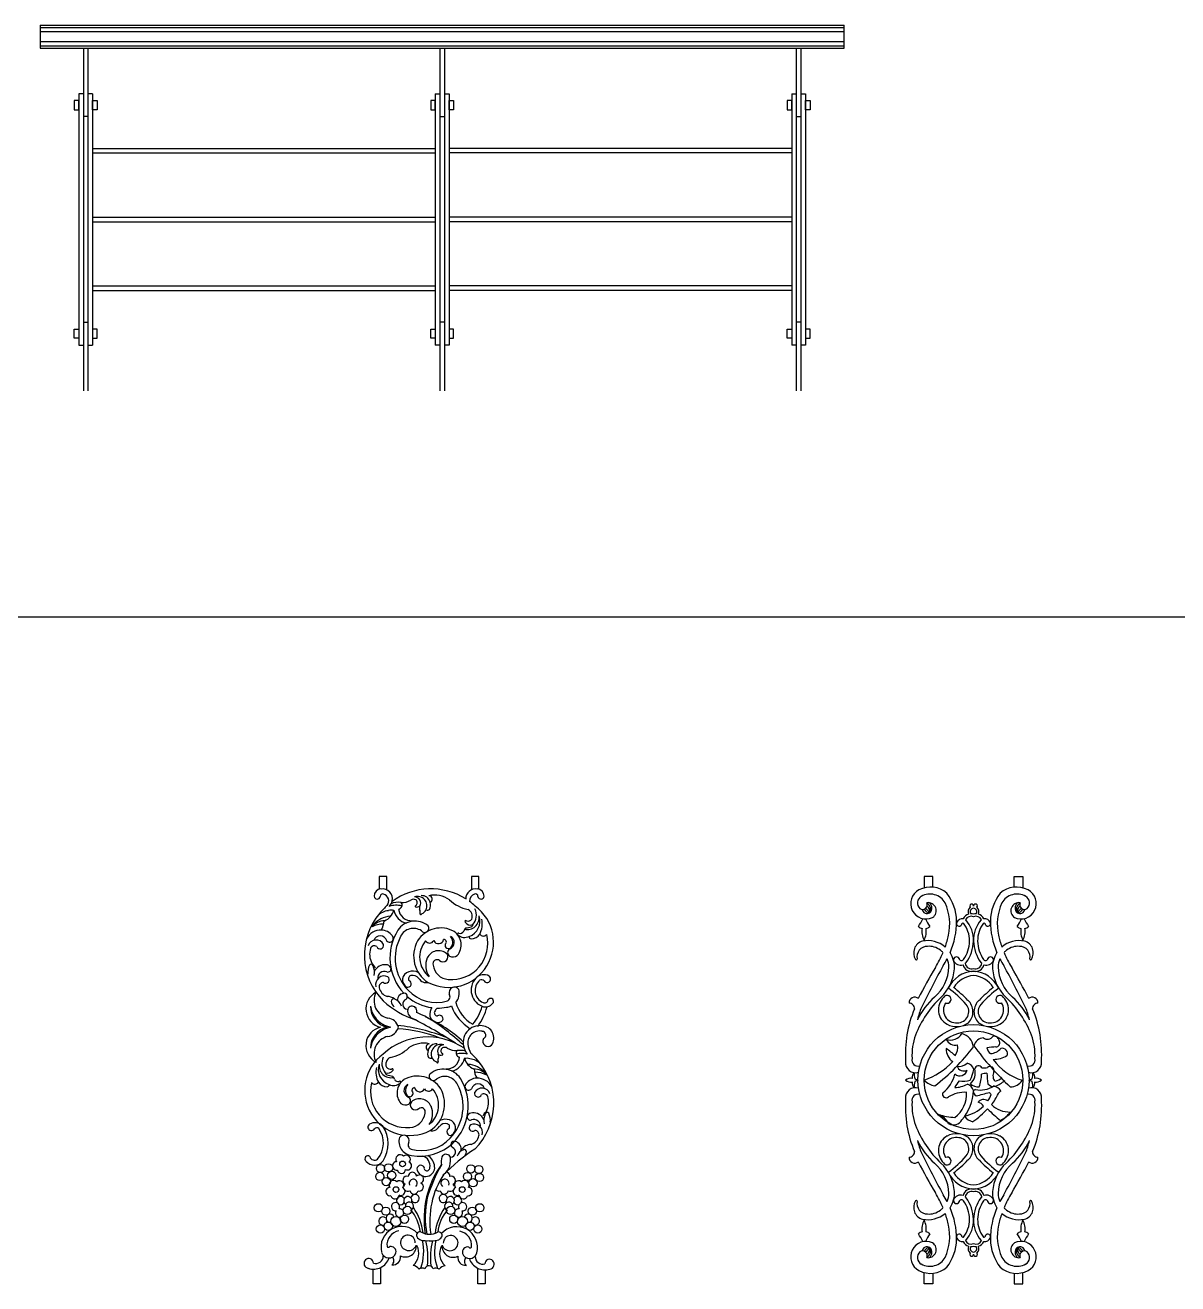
# Model space of a CAD drawing. Extents: x 12262 to 40734, y 30451 to 49613.
# Drawn here: x 24533 to 27056, y 37694 to 40448 of the extents above; entities that cross this region are included whole.
import ezdxf

# ---------------------------------------------------------------- set-up
doc = ezdxf.new("R2010")
doc.units = 0
doc.header["$LTSCALE"] = 0.85
doc.header["$MEASUREMENT"] = 0
doc.layers.get('0').update_dxf_attribs({"linetype": 'CONTINUOUS'})
doc.layers.add('www.cad-blocks.net', color=7, linetype='CONTINUOUS')

# ---------------------------------------------------------------- blocks, each defined once
blk = doc.blocks.new('A$C6C734475')
for p, q in [((27.5, 495), (18.5, 495)), ((18.5, 495), (18.5, 479.5)), ((27.5, 478.9), (27.5, 495)), ((139.7, 495), (130.7, 495)), ((130.7, 495), (130.7, 478.9)), ((139.7, 479.5), (139.7, 495)), ((11, 0), (11, 17.8)), ((20, 19.7), (20, 0)), ((138.2, 0), (138.2, 18.9)), ((147.2, 16.9), (147.2, 0)), ((20, 0), (11, 0)), ((147.2, 0), (138.2, 0))]:
    blk.add_line(p, q)
for centre, radius in [((20, 140.2), 5.01), ((29.8, 141), 5.01), ((46.8, 145.7), 3.47), ((129.8, 139.7), 5.01), ((139.5, 138.9), 5.01), ((19.2, 130.5), 5.01), ((27, 124.2), 5.01), ((33.7, 131.8), 5.01), ((125.8, 130.4), 5.01), ((132.5, 122.8), 5.01), ((140.3, 129.2), 5.01), ((38.8, 114.6), 3.47), ((119.4, 114.6), 3.47), ((17.5, 92.4), 5.01), ((26.5, 88.3), 5.01), ((52.7, 89.2), 5.01), ((105.4, 89.2), 5.01), ((131.7, 88.3), 5.01), ((140.7, 92.4), 5.01), ((38.6, 75.9), 6.12), ((49.1, 78.5), 5.01), ((109.1, 78.5), 5.01), ((119.6, 75.9), 6.12), ((19.9, 66.6), 5.01), ((29.4, 70), 5.06), ((128.8, 70), 5.06), ((138.3, 66.6), 5.01)]:
    blk.add_circle(centre, radius)
for centre, radius, start, end in [((21, 471.1), 8.85, 92.8397, 180.0605), ((22.5, 468), 12, 347.2249, 98.8676), ((81.2, 399.9), 80.1, 57.922, 126.1159), ((135.7, 468), 12, 81.1324, 181.4612), ((137.1, 471.1), 8.85, 359.9395, 87.1603), ((16, 471.3), 3.79, 183.6948, 351.2563), ((81.2, 399.9), 80.1, 131.3546, 140.7947), ((22.5, 471.1), 2.77, 62.6744, 187.9962), ((21.3, 465.2), 8.72, 323.2478, 73.4704), ((17.9, 469.7), 16.9, 319.0238, 345.0052), ((39.2, 433.2), 26.9, 75.6133, 108.5745), ((41.2, 445.9), 17.9, 77.8806, 118.6234), ((41.5, 460.3), 4.77, 277.797, 38.2905), ((45.9, 484.9), 21.5, 267.3157, 300.9991), ((60.4, 461.2), 6.2, 65.4762, 122.7057), ((64.8, 459.2), 11.7, 336.1199, 107.1511), ((61.4, 462.8), 7.51, 329.9309, 90), ((63.1, 459), 0.857, 74.6313, 261.5744), ((60, 463.2), 4.69, 314.1331, 51.5959), ((64.5, 463.4), 5.46, 253.6605, 308.5496), ((73.6, 456.4), 6.3, 154.5466, 194.0754), ((70, 461.2), 10.6, 13.7839, 93.7412), ((102.7, 415), 54.7, 243.0696, 53.7028), ((85.7, 441.2), 31.3, 54.4941, 102.6745), ((78.5, 467.5), 4.26, 295.7558, 84.4194), ((69.7, 460), 11.2, 333.8411, 19.1223), ((135.1, 499.3), 45.1, 226.3244, 258.9936), ((136.9, 465.2), 8.72, 106.5296, 183.4053), ((81.2, 399.9), 80.1, 47.699, 54.031), ((135.7, 471.1), 2.77, 352.0038, 117.3256), ((142.2, 471.3), 3.79, 188.7437, 356.3052), ((79.5, 399.5), 79.1, 139.8451, 224.7741), ((33.8, 417.2), 29.6, 93.7312, 140.2466), ((31.7, 432.8), 20.8, 95.6208, 138.506), ((16.9, 459.5), 20, 293.8134, 343.8616), ((33.4, 440.5), 13.6, 77.6406, 105.9369), ((56.9, 459), 21.4, 193.5875, 255.289), ((57.4, 456.7), 15.4, 184.2951, 275.4593), ((64.3, 452.2), 4.11, 332.4662, 40.4255), ((69, 449.8), 1.09, 153.1877, 358.7575), ((67, 458.8), 9.5, 288.5122, 333.1614), ((77.1, 458.5), 4.37, 248.2317, 307.4648), ((125.3, 445.2), 14.7, 257.5275, 7.6427), ((122.2, 446.6), 9.42, 339.0192, 63.4594), ((121.3, 440.8), 19.6, 288.9017, 18.8978), ((119.2, 447.9), 17.4, 319.2245, 26.4356), ((20.7, 409.9), 20.1, 88.8062, 151.6522), ((26.1, 417.8), 23.5, 92.7179, 137.097), ((22.7, 409.1), 28, 88.3948, 117.6991), ((4, 441.5), 20.3, 325.4804, 359.0123), ((20.4, 412.5), 17.5, 37.5226, 87.524), ((95.1, 396.2), 63.6, 148.1869, 222.5605), ((61.9, 415.9), 25, 49.9096, 146.5724), ((60.1, 414.4), 17.6, 57.0504, 153.0292), ((93.3, 399), 33.5, 60.4235, 147.5777), ((73.8, 432.2), 5.1, 215.8973, 34.7922), ((116.6, 430.8), 4.99, 252.2968, 335.1351), ((128, 427), 7.01, 128.2609, 165.7174), ((123.8, 440.3), 1.12, 37.6155, 228.3924), ((129.3, 443.2), 7.3, 210.3571, 294.6988), ((111.5, 507.4), 75.9, 279.2253, 284.3776), ((126.3, 446.5), 5.71, 253.1438, 326.0141), ((128.8, 437.2), 3.66, 294.5812, 348.5971), ((118.1, 437.3), 25.7, 331.303, 12.9101), ((14.7, 407.7), 10.2, 28.3896, 161.5434), ((19.6, 414.7), 8.24, 16.3563, 160.7726), ((31, 419.9), 4.58, 219.6039, 44.8887), ((93.7, 395.8), 55.9, 151.6696, 224.0833), ((98.7, 398.5), 38.4, 151.2702, 237.2347), ((97.8, 397.2), 30.2, 139.3867, 231.8067), ((79.7, 419.8), 5.67, 210.9284, 331.7341), ((90.5, 419.7), 6.3, 204.3528, 348.8015), ((96.9, 415.3), 3.17, 305.9003, 93.7244), ((106.4, 413.8), 44, 264.8381, 14.0487), ((101.4, 414.8), 8.26, 289.7861, 63.342), ((97.3, 415.1), 10.5, 324.308, 42.2748), ((98.3, 411.9), 19.8, 319.5193, 54.6733), ((114.7, 425), 1.2, 67.1838, 233.6089), ((122.2, 433.7), 12.7, 229.6078, 295.8037), ((130.6, 422.2), 2.94, 179.3137, 260.9298), ((129.8, 432.6), 13.3, 271.6059, 324.973), ((145, 428.1), 5.4, 215.544, 318.2567), ((31.4, 400.7), 24.6, 163.6422, 206.5282), ((12.5, 405.7), 5.19, 56.5802, 158.4494), ((19.5, 411.3), 4.32, 196.8257, 15.7818), ((90.7, 389.6), 15.3, 49.5885, 155.1846), ((95.9, 397.4), 6.13, 227.2383, 39.2481), ((102.6, 411.5), 4.08, 161.4441, 322.8281), ((106.7, 402.6), 5.07, 119.5556, 236.4227), ((108.1, 406.4), 9.07, 241.936, 305.4912), ((25.9, 378.4), 21.3, 155.2806, 185.5674), ((8.6, 385.9), 2.48, 16.5285, 145.1427), ((-1, 377.1), 16.3, 23.6933, 50.7878), ((-7.3, 378.8), 19.9, 347.7531, 23.3273), ((25.5, 373.5), 14.4, 85.8887, 154.0032), ((26.2, 380.4), 7.5, 30.3552, 87.7504), ((28.9, 382.9), 3.96, 249.8526, 19.1782), ((98.1, 386.9), 23.2, 156.7298, 215.2277), ((88.6, 389.1), 4.87, 50.2341, 201.112), ((103.9, 390), 20.1, 187.6189, 265.6916), ((24.3, 364), 10.2, 63.1965, 196.3503), ((24.6, 371.8), 7.93, 67.9819, 187.4614), ((26.2, 369.7), 4.32, 231.6326, 50.5887), ((57, 369.4), 10.2, 105.6928, 238.8466), ((53.1, 364.7), 4.32, 251.4544, 70.4105), ((57.9, 370.8), 3.89, 104.6423, 211.0253), ((59.3, 365), 15, 63.5375, 109.3353), ((59.1, 365.2), 9.62, 38.6736, 102.8884), ((75.6, 376.2), 10.2, 209.1978, 284.1614), ((151.4, 357), 21.2, 136.9787, 253.0037), ((151, 356.6), 16.1, 130.5968, 246.6256), ((145.5, 362.4), 13.3, 60.8654, 136.5861), ((142.8, 365.8), 3.87, 36.8058, 127.4765), ((149.6, 370.4), 4.32, 211.7359, 56.3653), ((25.1, 334.1), 22.8, 117.3515, 257.3831), ((33.9, 344.2), 21.8, 152.3135, 257.0929), ((23.6, 361.2), 5.19, 91.3871, 193.2563), ((32.2, 362.7), 14, 191.4348, 252.8413), ((49.9, 343.6), 9.77, 104.6282, 174.4989), ((48.5, 349.1), 4.09, 304.6424, 104.306), ((88, 389), 47.1, 222.9623, 286.5217), ((99, 348.9), 5.53, 294.6334, 32.826), ((109.9, 354), 6.59, 36.497, 198.5779), ((98.4, 353.4), 17.4, 318.4125, 15.1955), ((34, 337.5), 26.3, 180.1973, 257.143), ((38.6, 342.3), 31.2, 189.0734, 239.3872), ((99.6, 428.4), 113.9, 227.9962, 251.0221), ((27.7, 334.5), 14.9, 52.2262, 88.4452), ((36.1, 343.3), 3.04, 67.7769, 180.8363), ((43, 344.2), 9.92, 185.337, 231.3265), ((31.5, 332), 15.3, 21.6478, 67.6308), ((53.3, 340), 6.24, 113.3302, 262.6345), ((90.3, 393.5), 58.3, 229.7158, 262.2868), ((58.4, 331.4), 6.04, 30.3473, 140.8651), ((98.4, 353.4), 17.4, 276.4408, 296.9482), ((157.5, 356.7), 54.6, 200.2197, 238.6384), ((155.4, 355.1), 46, 196.8925, 239.5729), ((89.8, 351.5), 55.6, 319.6133, 345.1783), ((79, 355.7), 73, 324.1189, 344.891), ((146.4, 345.8), 4.34, 245.5501, 349.9886), ((147.6, 347.5), 11, 257.478, 330.6751), ((153.8, 343.3), 3.59, 340.7124, 151.3892), ((27.4, 308.3), 14.8, 14.1034, 83.7508), ((63.1, 331.6), 10.1, 159.4847, 246.4593), ((-187.7, -166.1), 547.3, 56.9251, 63.1962), ((50.5, 329.9), 13.8, 358.5701, 18.935), ((5.5, 194.6), 147.3, 50.2088, 66.4774), ((7.2, 171.7), 166.9, 47.2037, 66.0114), ((90, 327.9), 10.2, 161.9852, 295.139), ((91.4, 328.9), 11.3, 142.694, 168.9421), ((89.3, 329.4), 3.89, 160.9347, 267.3177), ((96.4, 326.3), 11.6, 130.0495, 157.7829), ((90.3, 393.5), 58.3, 268.6512, 279.9819), ((91.7, 322.1), 4.32, 307.7468, 126.7029), ((25, 289.6), 22.8, 102.5883, 242.6763), ((34, 286.3), 26.3, 102.857, 179.8027), ((38.6, 281.4), 31.2, 120.6128, 170.9266), ((57.7, 394), 86, 245.9815, 252.7836), ((57.7, 229.8), 86, 107.2164, 114.0185), ((27.3, 315.6), 15, 276.6582, 345.6184), ((31.6, 145.6), 164.6, 68.2489, 86.7314), ((13.5, 77.4), 238.3, 68.6806, 83.3602), ((-322.6, -227.4), 681.8, 49.4267, 51.7172), ((140.7, 293.6), 20.2, 81.5095, 200.4445), ((140.4, 292.9), 14.4, 77.3598, 186.4148), ((143.4, 302.2), 4.66, 293.5927, 89.0415), ((142.9, 298.8), 14.8, 324.1282, 86.8276), ((33.9, 279.5), 21.8, 102.9071, 207.6865), ((77, 219.9), 80.1, 55.8843, 132.301), ((72.4, 261.2), 31.3, 77.3255, 125.5059), ((79.7, 287.5), 4.26, 95.5806, 244.2442), ((88.2, 281.2), 10.6, 86.2588, 166.2161), ((93.3, 279.2), 11.7, 72.8489, 203.8801), ((156.5, 295.4), 30.7, 187.6984, 210.0521), ((150.6, 294.7), 6.24, 148.3119, 313.4368), ((55.5, 235), 54.7, 126.2972, 296.9304), ((39, 267.9), 17.4, 153.5644, 220.7755), ((23.1, 319.3), 45.1, 281.0064, 313.6756), ((88.5, 280), 11.2, 160.8777, 206.1589), ((96.8, 282.8), 7.51, 90, 210.0691), ((84.6, 276.4), 6.3, 345.9246, 25.4534), ((93.7, 283.4), 5.46, 231.4504, 286.3395), ((98.1, 283.2), 4.69, 128.4041, 225.8669), ((95.1, 279), 0.857, 278.4256, 105.3687), ((97.8, 281.2), 6.2, 57.2943, 114.5238), ((100.8, 276.7), 15.4, 264.5407, 355.7049), ((112.2, 304.9), 21.5, 239.0009, 272.6843), ((116.7, 280.3), 4.77, 141.7095, 262.203), ((119, 253.2), 26.9, 75.9676, 104.3867), ((117, 265.9), 17.9, 69.3562, 102.1194), ((138.4, 290.3), 17, 192.8502, 220.9271), ((77, 219.9), 80.1, 39.2053, 48.6454), ((40.1, 257.3), 25.7, 167.0899, 208.697), ((36.9, 260.8), 19.6, 161.1022, 251.0983), ((32.9, 265.2), 14.7, 172.3573, 282.4725), ((35.9, 266.6), 9.42, 116.5406, 200.9808), ((31.9, 266.5), 5.71, 213.9859, 286.8562), ((34.4, 260.3), 1.12, 311.6076, 142.3845), ((81, 278.5), 4.37, 232.5352, 291.7683), ((96.3, 235.9), 25, 33.4276, 130.0904), ((91.1, 278.8), 9.5, 206.8386, 251.4878), ((89.2, 269.8), 1.09, 181.2425, 26.8123), ((93.8, 272.2), 4.11, 139.5745, 207.5338), ((101.3, 279), 21.4, 284.711, 346.4125), ((124.8, 260.5), 13.6, 74.0631, 102.3594), ((141.3, 279.5), 20, 196.1384, 246.1866), ((124.4, 237.2), 29.6, 39.7534, 86.2688), ((126.5, 252.8), 20.8, 41.494, 84.3792), ((132.1, 237.8), 23.5, 42.903, 87.2821), ((154.1, 261.5), 20.3, 180.9877, 214.5196), ((78.6, 219.5), 79.1, 315.2259, 40.1549), ((13.1, 248.1), 5.4, 221.7433, 324.456), ((28.4, 252.6), 13.3, 215.027, 268.3941), ((28.9, 263.2), 7.3, 245.3012, 329.6429), ((29.4, 257.2), 3.66, 191.4029, 245.4188), ((46.7, 327.4), 75.9, 255.6224, 260.7747), ((30.2, 247), 7.01, 14.2826, 51.7391), ((41.5, 250.8), 4.99, 204.8649, 287.7032), ((59.9, 231.9), 19.8, 125.3267, 220.4807), ((43.5, 245), 1.2, 306.3911, 112.8162), ((64.9, 219), 33.5, 32.4223, 119.5765), ((84.3, 252.2), 5.1, 145.2078, 324.1027), ((98.1, 234.4), 17.6, 26.9708, 122.9496), ((63.1, 216.2), 63.6, 314.7805, 31.8131), ((137.8, 232.5), 17.5, 92.476, 142.4774), ((135.5, 229.1), 28, 62.3009, 91.6052), ((137.5, 229.9), 20.1, 28.0624, 91.1938), ((51.8, 233.8), 44, 165.9513, 275.1619), ((27.6, 242.2), 2.94, 279.0702, 0.6863), ((36, 253.7), 12.7, 244.1963, 310.3922), ((56.8, 234.8), 8.26, 116.658, 250.2139), ((60.9, 235.1), 10.5, 137.7252, 215.692), ((55.6, 231.5), 4.08, 217.1719, 18.5559), ((61.3, 235.3), 3.17, 86.2756, 234.0997), ((67.7, 239.7), 6.3, 191.1985, 335.6472), ((78.4, 239.8), 5.67, 208.2659, 329.0716), ((60.4, 217.2), 30.2, 308.1933, 40.6133), ((59.5, 218.5), 38.4, 302.7653, 28.7298), ((64.5, 215.8), 55.9, 315.9167, 28.3304), ((127.2, 239.9), 4.58, 135.1113, 320.3961), ((138.6, 234.7), 8.24, 19.2274, 163.6437), ((138.6, 231.3), 4.32, 164.2182, 343.1743), ((143.4, 227.7), 10.2, 18.4566, 151.6104), ((145.6, 225.7), 5.19, 21.5506, 123.4198), ((50, 226.4), 9.07, 234.5088, 298.064), ((51.5, 222.6), 5.07, 303.5773, 60.4444), ((62.3, 217.4), 6.13, 140.7519, 312.7617), ((67.5, 209.6), 15.3, 24.8154, 130.4115), ((60.1, 206.9), 23.2, 324.7723, 23.2702), ((126.8, 220.7), 24.6, 333.4718, 16.3578), ((54.2, 210), 20.1, 274.3084, 352.3811), ((69.6, 209.1), 4.87, 338.888, 129.7659), ((98.9, 185), 15, 70.6647, 116.4625), ((101.1, 189.4), 10.2, 301.1534, 74.3072), ((129.2, 202.9), 3.96, 160.8218, 290.1474), ((132, 200.4), 7.5, 92.2496, 149.6448), ((133.6, 191.8), 7.93, 347.5461, 112.0181), ((132.7, 193.5), 14.4, 25.9968, 94.1113), ((159.2, 197.1), 16.3, 129.2122, 156.3067), ((165.5, 198.8), 19.9, 156.6727, 192.2469), ((149.6, 205.9), 2.48, 34.8573, 163.4715), ((132.3, 198.4), 21.3, 354.4326, 24.7194), ((9, 190.5), 4.32, 123.6347, 328.2641), ((13, 182.5), 13.3, 43.4139, 119.1346), ((15.7, 185.9), 3.87, 52.5235, 143.1942), ((-7.9, 171.3), 31.4, 321.0385, 34.2234), ((-9.1, 170.2), 38.3, 327.2767, 33.9912), ((82.6, 196.2), 10.2, 255.8386, 330.8022), ((99.1, 185.2), 9.62, 77.1116, 141.3264), ((105, 184.7), 4.32, 109.5895, 288.5456), ((100.2, 190.8), 3.89, 328.9747, 75.3577), ((132, 189.7), 4.32, 129.4113, 308.3674), ((133.9, 184), 10.2, 343.6497, 116.8035), ((134.6, 181.2), 5.19, 346.7437, 88.6129), ((59.7, 173.4), 17.4, 164.8045, 263.5592), ((48.2, 174), 6.59, 341.4221, 143.503), ((59.1, 168.9), 5.53, 147.174, 245.3666), ((70.2, 209), 47.1, 253.4783, 317.0377), ((67.9, 213.5), 58.3, 260.0181, 313.3127), ((109.7, 169.1), 4.09, 75.694, 235.3576), ((108.3, 163.6), 9.77, 346.6989, 75.3718), ((130.5, 154.5), 14.9, 91.5548, 146.4255), ((125.9, 182.7), 14, 287.1587, 348.5652), ((4.6, 152), 3.51, 50.876, 230.2859), ((12.8, 156.6), 6.28, 198.074, 306.4584), ((43.9, 151.4), 5.47, 43.1731, 213.7722), ((51.3, 151.4), 5.01, 317.0916, 132.5034), ((67.8, 143.4), 12.4, 349.8615, 74.0934), ((67.9, 140.7), 18, 6.481, 57.5751), ((113.1, 148.6), 19.3, 162.5228, 191.9613), ((99.8, 151.4), 6.04, 39.1349, 149.6527), ((279.7, -53.2), 261, 123.7384, 134.7547), ((84.5, 149.8), 20.7, 307.5218, 14.9917), ((104.9, 160), 6.24, 277.3655, 66.6698), ((126, 150.1), 13.9, 112.3692, 158.3522), ((121.7, 160.5), 2.76, 359.1637, 112.2231), ((115.5, 161.3), 9.01, 308.6735, 354.663), ((12.7, 157.3), 13.1, 217.8238, 323.2464), ((39.7, 143.3), 5.09, 94.2888, 279.1764), ((45.5, 139.2), 5.01, 191.0517, 358.1533), ((52.8, 143.5), 5.01, 242.3269, 64.6934), ((69, 139.4), 4.67, 30.868, 197.3322), ((74.9, 141.5), 11, 198.7814, 6.6616), ((186.6, 79), 113.7, 143.886, 189.1309), ((76.4, 140.9), 3.53, 165.7085, 4.9258), ((265, 47.3), 196.7, 150.3346, 163.0984), ((35.9, 120.3), 5.47, 43.1731, 213.7722), ((43.3, 120.3), 5.01, 317.0916, 132.5034), ((52.1, 125.7), 5.01, 69.9674, 244.727), ((58.8, 130.6), 5.01, 2.0162, 182.0517), ((59.8, 122.2), 5.01, 309.1408, 204.7938), ((67.4, 127.3), 5.01, 287.4142, 135.1138), ((67.2, 117.8), 5.01, 252.2072, 70.3257), ((181.3, 76.8), 101.4, 146.0892, 189.3509), ((98.4, 122.2), 5.01, 335.2062, 230.8592), ((99.4, 130.6), 5.01, 357.9483, 87.2033), ((106.1, 125.7), 5.01, 295.273, 110.0326), ((114.9, 120.3), 5.01, 47.4966, 222.9084), ((122.3, 120.3), 5.47, 326.2278, 136.8269), ((31.7, 112.2), 5.09, 94.2888, 279.1764), ((37.5, 108.1), 5.01, 191.0517, 358.1533), ((44.8, 112.4), 5.01, 242.3269, 64.6934), ((53.3, 117.5), 5.01, 132.1378, 168.9483), ((53.3, 117.5), 5.01, 218.0563, 300.334), ((60.8, 114.1), 5.01, 190.7447, 347.2502), ((62, 103.7), 5.01, 222.3507, 170.3385), ((91, 117.8), 5.01, 219.9978, 287.7928), ((96.2, 103.7), 5.01, 9.6615, 317.6493), ((97.4, 114.1), 5.01, 192.7498, 349.2553), ((104.9, 117.5), 5.01, 239.666, 321.9437), ((104.9, 117.5), 5.01, 11.0517, 47.8622), ((113.4, 112.4), 5.01, 115.3066, 297.6731), ((120.7, 108.1), 5.01, 181.8467, 348.9483), ((126.5, 112.2), 5.09, 260.8236, 85.7112), ((38.3, 93.7), 5.01, 328.2459, 277.8518), ((44.5, 101.1), 5.01, 28.7266, 213.5201), ((44.5, 101.1), 5.01, 246.5957, 332.2458), ((53.3, 101.1), 5.01, 330.6974, 240.0621), ((55.2, 94.4), 5.01, 299.8458, 189.7231), ((3.4, 53.6), 68.9, 6.8341, 34.7149), ((183.3, 81), 109, 167.5842, 190.8458), ((154.8, 53.6), 68.9, 145.2851, 173.4692), ((103, 94.4), 5.01, 350.2769, 240.1542), ((104.9, 101.1), 5.01, 299.9379, 209.3026), ((113.7, 101.1), 5.01, 326.4799, 151.2734), ((113.7, 101.1), 5.01, 207.7542, 293.4043), ((119.9, 93.7), 5.01, 262.1482, 211.7541), ((22.8, 76.3), 5.01, 49.5991, 291.9723), ((31.7, 79.7), 5.03, 21.4719, 280.2734), ((43.3, 86.1), 5.01, 148.2459, 97.8518), ((12.2, 54.6), 57, 8.6053, 38.156), ((145.9, 54.6), 57, 141.844, 171.6442), ((114.9, 86.1), 5.01, 82.1482, 31.7541), ((126.5, 79.7), 5.03, 259.7266, 158.5281), ((135.4, 76.3), 5.01, 248.0277, 130.4009), ((45.9, 44.5), 25.3, 41.5687, 194.209), ((22.8, 76.3), 5.01, 340.7632, 357.5019), ((45.2, 47.1), 17.4, 99.0747, 186.1847), ((68.1, 59), 4.23, 70.1058, 202.8933), ((78.9, 78.3), 18, 238.6807, 270.5551), ((80.1, 77.7), 17.4, 266.5913, 301.273), ((90.6, 58.8), 4.23, 336.3767, 109.1642), ((112.7, 44.1), 25.3, 345.061, 137.2874), ((113.3, 46.7), 17.4, 353.0853, 80.1953), ((135.4, 76.3), 5.01, 182.4981, 199.2368), ((54.2, 50.4), 9.91, 178.326, 340.2154), ((53.3, 50.1), 9.03, 357.312, 176.0375), ((50.3, 45.8), 13.2, 242.8931, 5.6875), ((46.5, 37.4), 20, 310.9932, 26.785), ((71.3, 60.9), 7.94, 206.4923, 257.4501), ((10.5, 39.2), 62, 340.7944, 12.7191), ((77, 91.9), 39.5, 259.2711, 273.0402), ((-6, 32.3), 83.6, 353.1223, 13.9589), ((81.9, 94.6), 42.3, 266.1743, 279.7153), ((164.2, 32.3), 83.6, 166.087, 186.8777), ((147.7, 39.2), 62, 167.4358, 199.2056), ((87.4, 60.8), 7.94, 281.8199, 332.7778), ((111.9, 36.9), 20, 152.485, 228.2768), ((108.2, 45.4), 13.2, 173.5825, 296.3769), ((104.4, 50.1), 9.91, 199.0546, 0.944), ((105.3, 49.7), 9.03, 3.2325, 181.958), ((5.8, 25.3), 5.51, 358.7255, 136.968), ((11.6, 37.5), 19.7, 251.3662, 342.1119), ((14.1, 33.9), 9.21, 252.3349, 0.283), ((30.2, 40.6), 9.18, 194.8967, 340.1744), ((29.6, 46.4), 2.01, 213.5907, 326.4093), ((32.4, 38.9), 6.51, 347.9801, 100.4877), ((34.6, 32.6), 9.75, 265.651, 7.929), ((29.7, 28.1), 6.63, 308.445, 42.7232), ((123.7, 32.1), 9.75, 171.341, 273.619), ((126, 38.3), 6.51, 78.7823, 191.2899), ((128.3, 40), 9.18, 199.0956, 344.3733), ((128.6, 27.5), 6.63, 136.5468, 230.825), ((129, 45.7), 2.01, 212.8607, 325.6793), ((146.9, 36.6), 19.7, 197.1581, 287.9038), ((144.3, 33.1), 9.21, 178.987, 286.9351), ((6, 24.8), 6.05, 135.4437, 262.6307), ((58.1, 11.3), 11, 36.8282, 81.8052), ((70.8, 12.6), 6.64, 60.5008, 126.6473), ((78.3, 17.5), 4.32, 79.7593, 167.6307), ((79.8, 17.4), 4.33, 11.6248, 100.0274), ((87.3, 12.5), 6.64, 52.6227, 118.7693), ((100, 11.1), 11, 97.4648, 142.4418), ((152.5, 24.3), 5.51, 42.302, 180.5445), ((152.2, 23.9), 6.05, 276.6393, 43.8263)]:
    blk.add_arc(centre, radius, start, end)
blk = doc.blocks.new('A$C3A7839A3')
for p, q in [((33, 495), (22.5, 495)), ((22.5, 495), (22.5, 481.2)), ((33, 482.1), (33, 495)), ((132, 482.1), (132, 495)), ((132, 495), (142.5, 495)), ((142.5, 495), (142.5, 481.2)), ((22.5, 0), (22.5, 13.8)), ((33, 12.9), (33, 0)), ((132, 12.9), (132, 0)), ((142.5, 0), (142.5, 13.8)), ((33, 0), (22.5, 0)), ((132, 0), (142.5, 0))]:
    blk.add_line(p, q)
for radius in [67.5, 60]:
    blk.add_circle((82.5, 247.5), radius)
for centre, radius, start, end in [((25, 462.2), 18.8, 118.1341, 294.3045), ((30.2, 452.2), 30.1, 48.4885, 117.9036), ((6.3, 440.4), 55.6, 0.6776, 38.0185), ((158.7, 440.4), 55.6, 141.9815, 179.3224), ((134.8, 452.2), 30.1, 62.0964, 131.5115), ((140, 462.2), 18.8, 245.6955, 61.8659), ((23.3, 463), 9.03, 117.8404, 228.7401), ((20.7, 460.6), 5.57, 232.3724, 27.3802), ((29.6, 452.5), 21.2, 29.2446, 119.776), ((27.3, 453.4), 9.91, 303.4285, 99.236), ((21.9, 455), 8.48, 330.9808, 61.5382), ((20.8, 452.1), 8.68, 351.746, 52.332), ((23.7, 456.9), 8.24, 312.975, 48.6737), ((-9.4, 437), 63, 347.788, 24.2388), ((80.2, 459.1), 2.35, 360, 218.0251), ((84.9, 459.1), 2.35, 321.9749, 180), ((174.4, 437), 63, 155.7612, 192.212), ((135.4, 452.5), 21.2, 60.224, 150.7554), ((137.8, 453.4), 9.91, 80.764, 236.5715), ((141.3, 456.9), 8.24, 131.3263, 227.025), ((143.1, 455), 8.48, 118.4618, 209.0192), ((144.3, 452.1), 8.68, 127.668, 188.254), ((144.3, 460.6), 5.57, 152.6198, 307.6276), ((141.7, 463), 9.03, 311.2599, 62.1596), ((-54.3, 479.5), 83.2, 327.0292, 334.5381), ((26.2, 456.5), 6.42, 192.7241, 299.2724), ((29.9, 459.5), 8.6, 209.0816, 266.0265), ((99.2, 479.5), 83.2, 205.4619, 212.9708), ((9, 436.6), 24.9, 35.1632, 52.3336), ((79.5, 439.2), 10.5, 106.7938, 155.4408), ((79.5, 439.2), 7.46, 66.1435, 153.589), ((83.6, 452.1), 7.72, 133.8234, 201.8263), ((82.9, 452), 4.45, 95.3077, 212.6814), ((79.5, 439.2), 10.5, 73.2367, 91.7974), ((82.1, 452), 4.45, 327.3186, 84.6923), ((85.5, 439.2), 10.5, 88.2026, 106.7633), ((85.5, 439.2), 7.46, 26.411, 113.8565), ((81.4, 452.1), 7.72, 338.1737, 46.1766), ((85.5, 439.2), 10.5, 24.5592, 73.2062), ((156, 436.6), 24.9, 127.6664, 144.8368), ((135.1, 459.5), 8.6, 273.9735, 330.9184), ((138.8, 456.5), 6.42, 240.7276, 347.2759), ((65.9, 479.5), 83.2, 327.0292, 334.5381), ((219.3, 479.5), 83.2, 205.4619, 212.9708), ((21.6, 440.7), 8.88, 227.1718, 259.7319), ((41.6, 428.3), 21.9, 170.4057, 209.0054), ((3.2, 428.3), 21.9, 330.9946, 9.5943), ((23.3, 440.7), 8.88, 280.2681, 312.8282), ((-37.5, 441.3), 99.5, 337.0171, 359.8692), ((65.1, 438), 3.33, 158.4244, 328.4793), ((68.9, 436), 7.58, 81.4927, 154.7482), ((69.6, 436.5), 1.71, 68.8005, 187.4729), ((44.4, 417.3), 33.2, 358.8117, 38.8725), ((68.9, 436), 7.58, 54.8839, 58.5617), ((46.2, 418.1), 36.2, 357.586, 41.7742), ((118.8, 418.1), 36.2, 138.2258, 182.414), ((120.7, 417.3), 33.2, 141.1275, 181.1883), ((96.2, 436), 7.58, 121.4383, 125.1161), ((95.4, 436.5), 1.71, 352.5271, 111.1995), ((96.2, 436), 7.58, 25.2518, 98.5073), ((99.9, 438), 3.33, 211.5207, 21.5756), ((202.5, 441.3), 99.5, 180.1308, 202.9829), ((141.7, 440.7), 8.88, 227.1718, 259.7319), ((161.8, 428.3), 21.9, 170.4057, 209.0054), ((123.4, 428.3), 21.9, 330.9946, 9.5943), ((143.5, 440.7), 8.88, 280.2681, 312.8282), ((24.4, 402.3), 14.7, 105.8283, 213.3225), ((27, 384.7), 32.4, 49.5215, 101.7523), ((-74.1, 452.9), 129.7, 340.3892, 347.0091), ((38.5, 416.9), 39.1, 324.3817, 359.4563), ((35.6, 418), 46.9, 323.998, 358.2148), ((129.5, 418), 46.9, 181.7852, 216.002), ((126.6, 416.9), 39.1, 180.5437, 215.6183), ((239.2, 452.9), 129.7, 192.9909, 199.6108), ((138, 384.7), 32.4, 78.2477, 130.4785), ((140.6, 402.3), 14.7, 326.6775, 74.1717), ((26.4, 397.5), 12.6, 89.9121, 192.2715), ((28.7, 389), 21.2, 50.4009, 96.1963), ((-74.1, 452.9), 129.7, 328.2289, 337.16), ((26, 384.2), 26.7, 43.5134, 52.5779), ((27, 384.7), 32.4, 356.7807, 33.3078), ((138, 384.7), 32.4, 146.6922, 183.2193), ((139, 384.2), 26.7, 127.4221, 136.4866), ((239.2, 452.9), 129.7, 202.84, 211.7711), ((136.3, 389), 21.2, 83.8037, 129.5991), ((138.6, 397.5), 12.6, 347.7285, 90.0879), ((13, 394.8), 1.06, 214.4268, 356.717), ((810.4, -66.3), 896, 149.7831, 152.5404), ((1365.1, -333.4), 1503.2, 151.3764, 153.5569), ((4.2, 385.8), 48.4, 309.4866, 359.2307), ((7.2, 386.3), 52.2, 313.0653, 356.2993), ((-37.5, 441.3), 99.5, 326.7138, 332.1681), ((26, 384.2), 26.7, 2.0101, 23.7063), ((61.8, 393.7), 3.74, 29.1443, 192.4523), ((66.6, 396.3), 9.02, 201.6203, 290.8034), ((67.9, 395.7), 2.84, 183.2896, 326.0889), ((80, 390.2), 10.5, 192.9865, 283.766), ((66.6, 396.3), 9.02, 311.4265, 320.1022), ((80, 390.2), 7.52, 185.3106, 289.4451), ((85, 390.2), 7.52, 250.5549, 354.6894), ((85, 390.2), 10.5, 256.234, 347.0135), ((98.5, 396.3), 9.02, 219.8978, 228.5735), ((97.1, 395.7), 2.84, 213.9111, 356.7104), ((98.5, 396.3), 9.02, 249.1966, 338.3797), ((103.2, 393.7), 3.74, 347.5477, 150.8557), ((157.8, 386.3), 52.2, 183.7007, 226.9347), ((139, 384.2), 26.7, 156.2937, 177.9899), ((160.8, 385.8), 48.4, 180.7693, 230.5134), ((202.5, 441.3), 99.5, 207.8319, 213.2862), ((-1200.1, -333.4), 1503.2, 26.4431, 28.6236), ((-645.3, -66.3), 896, 27.4596, 30.2169), ((152, 394.8), 1.06, 183.283, 325.5732), ((84.5, 344), 36, 93.1683, 154.9489), ((84.5, 344), 30.7, 93.71, 148.1257), ((80.5, 344), 36, 25.0511, 86.8317), ((80.5, 344), 30.7, 31.8743, 86.29), ((-37.6, 238.2), 150.6, 42.3437, 53.52), ((-67.1, 204.2), 200.2, 44.4927, 51.2045), ((232.1, 204.2), 200.2, 128.7955, 135.5073), ((202.7, 238.2), 150.6, 126.48, 137.6563), ((11, 341.5), 6.84, 48.5984, 183.3245), ((4.2, 334.6), 6.54, 357.2856, 90.2586), ((128.3, 257.8), 124.4, 133.4092, 159.0978), ((91.9, 284.1), 85.8, 131.5157, 154.5108), ((60.5, 333.3), 20.6, 134.0966, 240.3626), ((61.6, 332.8), 15.6, 146.8713, 274.3917), ((50.4, 345.7), 4.79, 246.4421, 151.6352), ((63.2, 330.9), 13.6, 268.2403, 39.8676), ((63.1, 330.7), 18.8, 314.5247, 47.6109), ((101.9, 330.7), 18.8, 132.3891, 225.4753), ((101.8, 330.9), 13.6, 140.1324, 271.7597), ((103.5, 332.8), 15.6, 265.6083, 33.1287), ((114.6, 345.7), 4.79, 28.3648, 293.5579), ((104.5, 333.3), 20.6, 299.6374, 45.9034), ((36.7, 257.8), 124.4, 20.9022, 46.5908), ((73.1, 284.1), 85.8, 25.4892, 48.4843), ((154, 341.5), 6.84, 356.6755, 131.4016), ((160.8, 334.6), 6.54, 89.7414, 182.7144), ((143.5, 279.1), 143.8, 157.434, 183.6007), ((118, 296.5), 106.4, 158.2331, 166.6947), ((47, 296.5), 106.4, 13.3053, 21.7669), ((21.6, 279.1), 143.8, 356.3993, 22.566), ((61.8, 336.7), 24.2, 241.7314, 306.7196), ((103.2, 336.7), 24.2, 233.2804, 298.2686), ((78.7, 277.5), 71, 159.6489, 182.934), ((54.4, 312.4), 16.2, 251.874, 329.2749), ((60.2, 302.1), 12, 205.2334, 283.3797), ((64.3, 286.3), 18.2, 5.6518, 77.332), ((96, 285.5), 13.7, 95.807, 163.4871), ((99.7, 305), 7.76, 228.8715, 328.4732), ((107, 293.8), 7.19, 5.196, 95.8003), ((109.4, 292.9), 5.02, 275.2, 17.3808), ((86.3, 277.5), 71, 357.066, 20.3511), ((-108.8, 430.9), 238.7, 307.1656, 323.2696), ((68.7, 285.7), 19.4, 179.4485, 233.6573), ((-79.6, 107.3), 220.3, 50.5005, 54.1519), ((46, 286.9), 17.3, 326.42, 11.7932), ((370.4, 498.9), 355.8, 216.0777, 226.872), ((116.1, 155.4), 132.7, 92.7052, 97.4917), ((109.3, 288.6), 10.6, 189.2372, 235.9493), ((102, 297.9), 18.1, 274.4167, 318.6796), ((106, 307.8), 35, 270.7785, 299.4821), ((117.5, 279.9), 6.33, 335.4229, 107.7243), ((11.9, 268.6), 12, 172.9426, 288.3612), ((14.9, 272), 7.37, 165.6947, 288.8733), ((-3.4, 325.5), 82.1, 288.4051, 317.6166), ((64.9, 279.5), 15.2, 260.9777, 310.8908), ((70.6, 267.2), 8.54, 198.4677, 299.8515), ((73.9, 259.1), 8.95, 8.0218, 83.471), ((28.3, 270.6), 55.4, 335.3015, 349.3738), ((66.4, 256.5), 18.3, 312.8658, 14.8389), ((88.6, 260.6), 4.59, 26.1854, 172.0997), ((95.5, 285), 22.6, 262.8199, 280.4543), ((102.8, 259.2), 4.81, 342.0813, 132.1203), ((160.6, 310.7), 66.1, 215.0446, 253.4371), ((150.1, 272), 7.37, 251.1267, 14.3053), ((153.1, 268.6), 12, 251.6388, 7.0574), ((6.3, 240.3), 9.59, 79.5412, 130.9583), ((6.3, 254.7), 9.59, 229.0417, 280.4588), ((18.1, 250.5), 10.1, 141.3772, 184.8118), ((18.1, 244.5), 10.1, 175.1882, 218.6228), ((37.7, 256.7), 27.4, 179.6231, 195.9886), ((37.7, 238.3), 27.4, 164.0114, 180.3769), ((14.7, 254.2), 6.13, 236.2321, 273.2625), ((14.7, 240.8), 6.13, 86.7375, 123.7679), ((39.4, 263.6), 23.3, 223.7466, 260.1523), ((19.6, 264.9), 41.6, 308.2563, 346.2348), ((90, 224.5), 33.4, 138.4072, 155.1899), ((66, 261.9), 9.12, 228.7282, 346.8398), ((69.8, 282.2), 35.8, 262.4086, 284.2221), ((53, 254.4), 39.3, 337.7802, 0.6949), ((100.4, 225.1), 30.8, 93.0024, 105.3467), ((206, 259.5), 107.3, 181.9397, 188.8666), ((115.3, 253.2), 9.13, 150.0162, 189.1839), ((111.7, 251.1), 5.47, 173.6021, 240.4079), ((100.3, 275.1), 30.1, 286.9375, 304.7723), ((95.9, 274.3), 36.7, 291.0127, 312.0422), ((126.2, 258.2), 19, 272.9171, 325.0247), ((150.3, 254.2), 6.13, 266.7375, 303.7679), ((150.3, 240.8), 6.13, 56.2321, 93.2625), ((127.4, 256.7), 27.4, 344.0114, 0.3769), ((127.4, 238.3), 27.4, 359.6231, 15.9886), ((146.9, 250.5), 10.1, 355.1882, 38.6228), ((146.9, 244.5), 10.1, 321.3772, 4.8118), ((158.7, 240.3), 9.59, 49.0417, 100.4588), ((158.7, 254.7), 9.59, 259.5412, 310.9583), ((11.9, 226.4), 12, 71.6388, 187.0574), ((14.9, 223), 7.37, 71.1267, 194.3053), ((49.2, 230.4), 4.32, 154.2395, 311.4318), ((71.8, 195.7), 37.1, 86.2817, 122.0543), ((59.5, 270.5), 31.9, 270.3943, 299.1288), ((36.7, 231.6), 37.5, 308.1519, 1.7444), ((21.6, 238.1), 60.9, 320.2628, 356.9781), ((72.6, 232.9), 9.98, 11.6735, 75.3539), ((87.5, 251.4), 12, 223.618, 278.7657), ((86.3, 230.8), 5.46, 105.3623, 139.8379), ((89.1, 234.5), 6.94, 181.186, 240.1524), ((91, 263.8), 28.3, 257.5781, 304.6876), ((-31.2, 715.1), 500.5, 283.4988, 285.4443), ((87.7, 234.2), 16.8, 315.8298, 345.8861), ((107, 249.2), 9.32, 221.3658, 282.6336), ((107.7, 234.9), 6.03, 201.1666, 232.6138), ((58.8, 255), 58.9, 320.8255, 336.2297), ((102.6, 225.3), 15.9, 34.8364, 73.4394), ((125.2, 222), 15.6, 127.9325, 143.7354), ((150.1, 223), 7.37, 345.6947, 108.8733), ((153.1, 226.4), 12, 352.9426, 108.3612), ((143.5, 215.9), 143.8, 176.3993, 202.566), ((78.7, 217.5), 71, 177.066, 200.3511), ((60.6, 252.4), 49.9, 282.9487, 313.1518), ((94.9, 215), 8.95, 56.7962, 140.0455), ((85.7, 210.4), 10.6, 32.2305, 77.4479), ((126.2, 239.9), 31.1, 225.4104, 271.9593), ((86.3, 217.5), 71, 339.6489, 2.934), ((21.6, 215.9), 143.8, 337.434, 3.6007), ((31.2, 183.4), 24, 27.2308, 68.633), ((66.7, 295.3), 93.4, 253.3903, 265.8093), ((57.7, 205.7), 12.5, 245.549, 328.6327), ((85.2, 213), 16.3, 214.1222, 258.1246), ((-0.5, 309.6), 139.4, 306.2036, 315.9318), ((210.2, 320.4), 154.4, 224.3062, 232.0721), ((103.4, 224.7), 28.6, 294.5086, 326.4804), ((128.3, 237.2), 124.4, 200.9022, 226.5908), ((36.7, 237.2), 124.4, 313.4092, 339.0978), ((118, 198.5), 106.4, 193.3053, 201.7669), ((91.9, 210.9), 85.8, 205.4892, 228.4843), ((60.5, 161.8), 20.6, 119.6374, 225.9034), ((61.6, 162.2), 15.6, 85.6083, 213.1287), ((61.8, 158.3), 24.2, 53.2804, 118.2686), ((63.2, 164.1), 13.6, 320.1324, 91.7597), ((63.1, 164.3), 18.8, 312.3891, 45.4753), ((101.9, 164.3), 18.8, 134.5247, 227.6109), ((101.8, 164.1), 13.6, 88.2403, 219.8676), ((103.2, 158.3), 24.2, 61.7314, 126.7196), ((103.5, 162.2), 15.6, 326.8713, 94.3917), ((104.5, 161.8), 20.6, 314.0966, 60.3626), ((73.1, 210.9), 85.8, 311.5157, 334.5108), ((47, 198.5), 106.4, 338.2331, 346.6947), ((4.2, 160.4), 6.54, 269.7414, 2.7144), ((11, 153.5), 6.84, 176.6755, 311.4016), ((1365.1, 828.4), 1503.2, 206.4431, 208.6236), ((50.4, 149.3), 4.79, 208.3648, 113.5579), ((-37.6, 256.8), 150.6, 306.48, 317.6563), ((202.7, 256.8), 150.6, 222.3437, 233.52), ((114.6, 149.3), 4.79, 66.4421, 331.6352), ((-1200.1, 828.4), 1503.2, 331.3764, 333.5569), ((154, 153.5), 6.84, 228.5984, 3.3245), ((160.8, 160.4), 6.54, 177.2856, 270.2586), ((810.4, 561.4), 896, 207.4596, 210.2169), ((4.2, 109.2), 48.4, 0.7693, 50.5134), ((7.2, 108.7), 52.2, 3.7007, 46.9347), ((-67.1, 290.8), 200.2, 308.7955, 315.5073), ((232.1, 290.8), 200.2, 224.4927, 231.2045), ((157.8, 108.7), 52.2, 133.0653, 176.2993), ((160.8, 109.2), 48.4, 129.4866, 179.2307), ((-645.3, 561.4), 896, 329.7831, 332.5404), ((84.5, 151), 36, 205.0511, 266.8317), ((84.5, 151), 30.7, 211.8743, 266.29), ((80.5, 151), 36, 273.1683, 334.9489), ((80.5, 151), 30.7, 273.71, 328.1257), ((-74.1, 42.1), 129.7, 22.84, 31.7711), ((-37.5, 53.7), 99.5, 27.8319, 33.2862), ((26, 110.8), 26.7, 336.2937, 357.9899), ((27, 110.3), 32.4, 326.6922, 3.2193), ((66.6, 98.8), 9.02, 69.1966, 158.3797), ((80, 104.8), 10.5, 76.234, 167.0135), ((80, 104.8), 7.52, 70.5549, 174.6894), ((85, 104.8), 10.5, 12.9865, 103.766), ((85, 104.8), 7.52, 5.3106, 109.4451), ((98.5, 98.8), 9.02, 21.6203, 110.8034), ((138, 110.3), 32.4, 176.7807, 213.3078), ((139, 110.8), 26.7, 182.0101, 203.7063), ((202.5, 53.7), 99.5, 146.7138, 152.1681), ((239.2, 42.1), 129.7, 148.2289, 157.16), ((24.4, 92.7), 14.7, 146.6775, 254.1717), ((13, 100.2), 1.06, 3.283, 145.5732), ((26.4, 97.5), 12.6, 167.7285, 270.0879), ((26, 110.8), 26.7, 307.4221, 316.4866), ((-37.5, 53.7), 99.5, 0.1308, 22.9829), ((61.8, 101.3), 3.74, 167.5477, 330.8557), ((67.9, 99.3), 2.84, 33.9111, 176.7104), ((38.5, 78.1), 39.1, 0.5437, 35.6183), ((66.6, 98.8), 9.02, 39.8978, 48.5735), ((35.6, 77), 46.9, 1.7852, 36.002), ((129.5, 77), 46.9, 143.998, 178.2148), ((126.6, 78.1), 39.1, 144.3817, 179.4563), ((98.5, 98.8), 9.02, 131.4265, 140.1022), ((97.1, 99.3), 2.84, 3.2896, 146.0889), ((103.2, 101.3), 3.74, 209.1443, 12.4523), ((202.5, 53.7), 99.5, 157.0171, 179.8692), ((139, 110.8), 26.7, 223.5134, 232.5779), ((138.6, 97.5), 12.6, 269.9121, 12.2715), ((140.6, 92.7), 14.7, 285.8283, 33.3225), ((152, 100.2), 1.06, 34.4268, 176.717), ((41.6, 66.7), 21.9, 150.9946, 189.5943), ((27, 110.3), 32.4, 258.2477, 310.4785), ((3.2, 66.7), 21.9, 350.4057, 29.0054), ((28.7, 106), 21.2, 263.8037, 309.5991), ((-74.1, 42.1), 129.7, 12.9909, 19.6108), ((44.4, 77.7), 33.2, 321.1275, 1.1883), ((46.2, 76.9), 36.2, 318.2258, 2.414), ((118.8, 76.9), 36.2, 177.586, 221.7742), ((120.7, 77.7), 33.2, 178.8117, 218.8725), ((239.2, 42.1), 129.7, 160.3892, 167.0091), ((138, 110.3), 32.4, 229.5215, 281.7523), ((136.3, 106), 21.2, 230.4009, 276.1963), ((161.8, 66.7), 21.9, 150.9946, 189.5943), ((123.4, 66.7), 21.9, 350.4057, 29.0054), ((21.6, 54.3), 8.88, 100.2681, 132.8282), ((23.3, 54.3), 8.88, 47.1718, 79.7319), ((-9.4, 58), 63, 335.7612, 12.212), ((174.4, 58), 63, 167.788, 204.2388), ((141.7, 54.3), 8.88, 100.2681, 132.8282), ((143.5, 54.3), 8.88, 47.1718, 79.7319), ((25, 32.8), 18.8, 65.6955, 241.8659), ((-54.3, 15.5), 83.2, 25.4619, 32.9708), ((99.2, 15.5), 83.2, 147.0292, 154.5381), ((27.3, 41.6), 9.91, 260.764, 56.5715), ((6.3, 54.6), 55.6, 321.9815, 359.3224), ((65.1, 57), 3.33, 31.5207, 201.5756), ((68.9, 59), 7.58, 205.2518, 278.5073), ((69.6, 58.5), 1.71, 172.5271, 291.1995), ((79.5, 55.8), 10.5, 204.5592, 253.2062), ((68.9, 59), 7.58, 301.4383, 305.1161), ((79.5, 55.8), 7.46, 206.411, 293.8565), ((85.5, 55.8), 7.46, 246.1435, 333.589), ((85.5, 55.8), 10.5, 286.7938, 335.4408), ((96.2, 59), 7.58, 234.8839, 238.5617), ((95.4, 58.5), 1.71, 248.8005, 7.4729), ((96.2, 59), 7.58, 261.4927, 334.7482), ((99.9, 57), 3.33, 338.4244, 148.4793), ((158.7, 54.6), 55.6, 180.6776, 218.0185), ((137.8, 41.6), 9.91, 123.4285, 279.236), ((140, 32.8), 18.8, 298.1341, 114.3045), ((65.9, 15.5), 83.2, 25.4619, 32.9708), ((219.3, 15.5), 83.2, 147.0292, 154.5381), ((23.3, 32), 9.03, 131.2599, 242.1596), ((20.7, 34.4), 5.57, 332.6198, 127.6276), ((29.6, 42.5), 21.2, 240.224, 330.7554), ((26.2, 38.5), 6.42, 60.7276, 167.2759), ((29.9, 35.5), 8.6, 93.9735, 150.9184), ((9, 58.4), 24.9, 307.6664, 324.8368), ((21.9, 40), 8.48, 298.4618, 29.0192), ((20.8, 42.9), 8.68, 307.668, 8.254), ((23.7, 38.1), 8.24, 311.3263, 47.025), ((83.6, 42.9), 7.72, 158.1737, 226.1766), ((80.2, 35.9), 2.35, 141.9749, 0), ((82.9, 43), 4.45, 147.3186, 264.6923), ((79.5, 55.8), 10.5, 268.2026, 286.7633), ((85.5, 55.8), 10.5, 253.2367, 271.7974), ((82.1, 43), 4.45, 275.3077, 32.6814), ((84.9, 35.9), 2.35, 180, 38.0251), ((81.4, 42.9), 7.72, 313.8234, 21.8263), ((135.4, 42.5), 21.2, 209.2446, 299.776), ((141.3, 38.1), 8.24, 132.975, 228.6737), ((143.1, 40), 8.48, 150.9808, 241.5382), ((144.3, 42.9), 8.68, 171.746, 232.332), ((138.8, 38.5), 6.42, 12.7241, 119.2724), ((135.1, 35.5), 8.6, 29.0816, 86.0265), ((156, 58.4), 24.9, 215.1632, 232.3336), ((144.3, 34.4), 5.57, 52.3724, 207.3802), ((141.7, 32), 9.03, 297.8404, 48.7401), ((30.2, 42.8), 30.1, 242.0964, 311.5115), ((134.8, 42.8), 30.1, 228.4885, 297.9036)]:
    blk.add_arc(centre, radius, start, end)
blk = doc.blocks.new('A$C27E67F69')
for p, q in [((0, 800), (0, 750)), ((0, 800), (1760, 800)), ((1760, 750), (1760, 800)), ((0, 795), (1760, 795)), ((0, 786), (1760, 786)), ((0, 764), (1760, 764)), ((0, 755), (1760, 755)), ((0, 750), (1760, 750)), ((95, 750), (95, 0)), ((105, 750), (105, 0)), ((875, 750), (875, 0)), ((885, 750), (885, 0)), ((1655, 750), (1655, 0)), ((1665, 750), (1665, 0)), ((85, 635), (75, 635)), ((75, 635), (75, 615)), ((95, 650), (85, 650)), ((85, 650), (85, 100)), ((85, 615), (85, 635)), ((115, 650), (105, 650)), ((115, 650), (115, 100)), ((115, 615), (115, 635)), ((115, 635), (125, 635)), ((125, 635), (125, 615)), ((865, 635), (855, 635)), ((855, 635), (855, 615)), ((865, 650), (875, 650)), ((865, 650), (865, 100)), ((865, 615), (865, 635)), ((885, 650), (895, 650)), ((895, 650), (895, 100)), ((895, 615), (895, 635)), ((895, 635), (905, 635)), ((905, 635), (905, 615)), ((1645, 635), (1635, 635)), ((1635, 635), (1635, 615)), ((1645, 650), (1655, 650)), ((1645, 650), (1645, 100)), ((1645, 615), (1645, 635)), ((1665, 650), (1675, 650)), ((1675, 650), (1675, 100)), ((1675, 615), (1675, 635)), ((1675, 635), (1685, 635)), ((1685, 635), (1685, 615)), ((75, 615), (85, 615)), ((125, 615), (115, 615)), ((855, 615), (865, 615)), ((905, 615), (895, 615)), ((1635, 615), (1645, 615)), ((1685, 615), (1675, 615)), ((105, 600), (95, 600)), ((875, 600), (885, 600)), ((1655, 600), (1665, 600)), ((115, 530.5), (865, 530.5)), ((1645, 530.5), (895, 530.5)), ((115, 520.5), (865, 520.5)), ((1645, 520.5), (895, 520.5)), ((115, 380), (865, 380)), ((115, 370), (865, 370)), ((1645, 380), (895, 380)), ((1645, 370), (895, 370)), ((115, 229.5), (865, 229.5)), ((1645, 229.5), (895, 229.5)), ((115, 219.5), (865, 219.5)), ((1645, 219.5), (895, 219.5)), ((95, 150), (105, 150)), ((885, 150), (875, 150)), ((1665, 150), (1655, 150)), ((75, 135), (85, 135)), ((75, 115), (75, 135)), ((85, 115), (75, 115)), ((85, 135), (85, 115)), ((125, 135), (115, 135)), ((115, 135), (115, 115)), ((115, 115), (125, 115)), ((125, 115), (125, 135)), ((855, 135), (865, 135)), ((855, 115), (855, 135)), ((865, 115), (855, 115)), ((865, 135), (865, 115)), ((905, 135), (895, 135)), ((895, 135), (895, 115)), ((895, 115), (905, 115)), ((905, 115), (905, 135)), ((1635, 135), (1645, 135)), ((1635, 115), (1635, 135)), ((1645, 115), (1635, 115)), ((1645, 135), (1645, 115)), ((1685, 135), (1675, 135)), ((1675, 135), (1675, 115)), ((1675, 115), (1685, 115)), ((1685, 115), (1685, 135)), ((85, 100), (95, 100)), ((105, 100), (115, 100)), ((875, 100), (865, 100)), ((895, 100), (885, 100)), ((1655, 100), (1645, 100)), ((1675, 100), (1665, 100))]:
    blk.add_line(p, q)
at = {"ltscale": 30}
blk.add_line((855, 750), (1129.1, 750), dxfattribs=at)
at = {"linetype": 'ByBlock'}
blk.add_arc((2430.5, 193.7), 757.5, 184.2297, 184.4412, dxfattribs=at)
blk = doc.blocks.new('FORMAT')
at = {"layer": 'www.cad-blocks.net', "color": 155, "true_color": 0x546d8e}
blk.add_line((14872.5, 39153.2), (35345.5, 39153.2), dxfattribs=at)

msp = doc.modelspace()

# ---------------------------------------------------------------- block references
for name, p in [('FORMAT', (0, 0)), ('A$C27E67F69', (24565.8, 39647.6))]:
    msp.add_blockref(name, p)
at = {"xscale": 1.8, "yscale": 1.8, "zscale": 1.8}
for name, p in [('A$C6C734475', (25274.9, 37694)), ('A$C3A7839A3', (26460, 37694))]:
    msp.add_blockref(name, p, dxfattribs=at)

doc.saveas('drawing.dxf')
